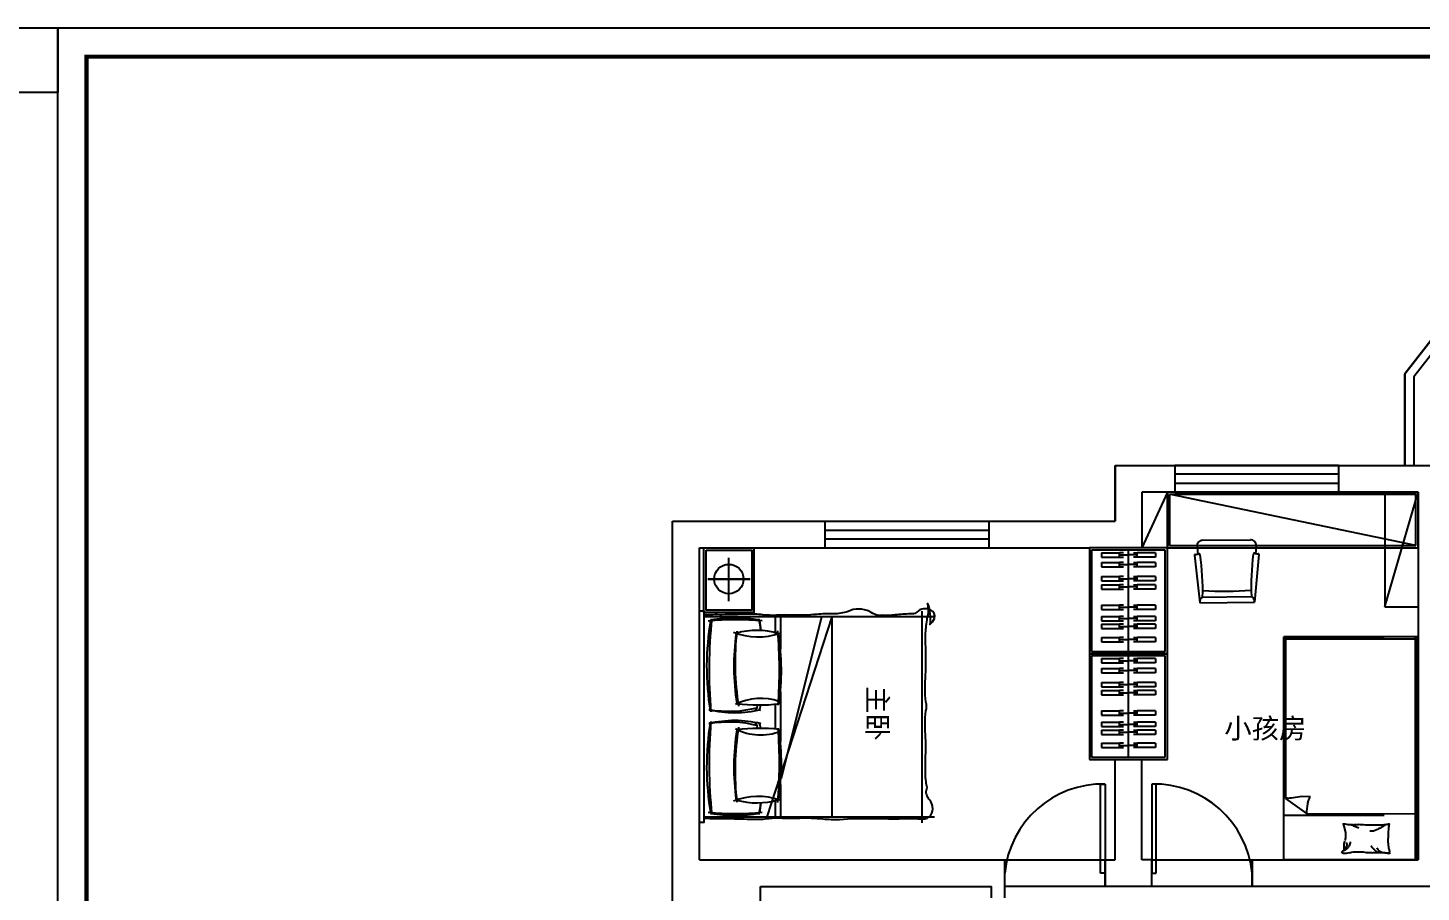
# Model space of a CAD drawing. Header units: millimetres. Extents: x 333665 to 510740, y -473522 to -395501.
# Drawn here: x 488740 to 501241, y -403259 to -395501 of the extents above; entities that cross this region are included whole.
import ezdxf

# ---------------------------------------------------------------- set-up
doc = ezdxf.new("R2010")
doc.units = ezdxf.units.MM
for name, color, linetype in [('0-01图框模板说明', 2, 'Continuous'), ('0-02图框细线', 136, 'Continuous'), ('xcvdg', 7, 'Continuous')]:
    doc.layers.add(name, color=color, linetype=linetype)
doc.styles.add('STYLE1', font='')
doc.styles.get('STYLE1').set_extended_font_data('SimSun')

# ---------------------------------------------------------------- blocks, each defined once
blk = doc.blocks.new('FVC')
at = {"layer": 'xcvdg', "color": 1, "ltscale": 100}
for p, q in [((-88497, -799587), (-88467, -799594)), ((-88467, -799594), (-88384, -799615))]:
    blk.add_line(p, q, dxfattribs=at)
for centre, radius, start, end in [((-88497, -799587), 0.917, 75.9551, 184.0829), ((-88228, -799568), 271, 184.0829, 189.4841), ((-88268, -799575), 230, 189.4841, 197.3864), ((-88259, -799758), 230, 168.4414, 182.7491), ((-88602, -799679), 120, 6.4341, 17.3864), ((-88628, -799682), 146, 348.4414, 6.4341), ((-87776, -799472), 739, 197.1982, 199.428), ((-88368, -799549), 67.7, 255.9548, 272.6649), ((-88395, -798959), 659, 272.6649, 278.0051), ((-88348, -799297), 317, 278.0051, 282.1984), ((-88094, -800469), 882, 99.6844, 102.1984), ((-88280, -799536), 140, 275.6311, 286.515), ((-88233, -799539), 91.5, 255.3149, 270), ((-88208, -799801), 204, 90, 99.6844), ((-88280, -799536), 140, 286.515, 297.3988), ((-88233, -799575), 56.2, 270, 288.7799), ((-88281, -799433), 206, 288.7799, 291.8149), ((-88280, -799536), 140, 297.3988, 315.0976), ((-88208, -800088), 492, 83.7676, 90), ((-88261, -799484), 151, 291.8149, 295.3551), ((-88219, -799573), 52.6, 295.3551, 311.4429), ((-88244, -799545), 89.9, 311.4429, 323.7359), ((-88280, -799536), 140, 315.0976, 332.7964), ((-88121, -799602), 34.2, 116.5805, 175.5998), ((-87456, -799784), 683, 172.4531, 180), ((-88131, -799583), 13.1, 11.2724, 116.5805), ((-87893, -799726), 242, 164.256, 172.4531), ((-88419, -799578), 305, 344.256, 351.5628), ((-88206, -799599), 90.4, 0, 11.2724), ((-88277, -799599), 161, 351.5628, 0), ((-88377, -799749), 114, 189.7531, 196.31), ((-89699, -799879), 1216, 2.6096, 4.6176), ((-91842, -799977), 3362, 0.9704, 2.6096), ((-87776, -799472), 739, 199.428, 201.6577), ((-87776, -799472), 739, 201.6577, 203.4844), ((-87776, -799472), 739, 203.4844, 205.3111), ((-87618, -799784), 521, 180.0031, 188.643), ((-87607, -799806), 529, 186.0867, 190.1899), ((-89644, -800040), 1164, 356.426, 359.7135), ((-94198, -800017), 5719, 359.7135, 0.9704), ((-88722, -799921), 313, 327.865, 333.5015), ((-89724, -799422), 1432, 333.5015, 335.6735), ((-88881, -799803), 507, 335.6735, 339.3257), ((-88461, -799961), 58, 339.3257, 355.9172), ((-88674, -799946), 272, 355.9172, 3.5552), ((-88295, -800128), 200, 61.6832, 66.9972), ((-88224, -799996), 49.3, 50.9651, 61.6832), ((-88335, -800132), 225, 43.8115, 50.9651), ((-88222, -800115), 99.2, 53.8234, 71.5603), ((-88455, -800247), 392, 38.3886, 43.8115), ((-88222, -800115), 99.2, 36.0864, 53.8234), ((-88208, -800052), 76.8, 27.2396, 38.3886), ((-88222, -800115), 99.2, 15.9352, 36.0864), ((-88348, -800124), 234, 20.8603, 27.2396), ((-87256, -800030), 873, 175.1982, 179.4243), ((-86635, -800036), 1494, 179.4243, 181.9079), ((-88277, -799926), 152, 2.5386, 10.1899), ((-88415, -799933), 290, 355.1982, 2.5386), ((-88411, -800185), 87.5, 163.7788, 172.8796), ((-88496, -800174), 1.32, 172.8796, 253.3022), ((-88491, -800157), 19.3, 253.3022, 279.9984), ((-88421, -800182), 76.7, 152.7159, 163.7788), ((-88530, -800126), 45.3, 332.7159, 347.131), ((-88432, -800492), 321, 93.5049, 99.9984), ((-88628, -800103), 146, 347.131, 356.426), ((-89074, -799700), 729, 324.1737, 327.865), ((-87618, -813781), 13636, 93.055, 93.5049), ((-88272, -801529), 1365, 91.6331, 93.055), ((-88292, -800842), 679, 86.6313, 91.6331), ((-88305, -801076), 913, 82.3191, 86.6313), ((-88210, -800368), 198, 77.8905, 82.3191), ((-88117, -799933), 246, 257.8905, 261.8665), ((-88147, -800145), 32.8, 261.8665, 291.421), ((-88129, -800190), 15.6, 68.0096, 111.421), ((-87308, -800059), 821, 181.9079, 185.2592), ((-88222, -800115), 99.2, 355.7841, 15.9352), ((-88072, -800129), 53.9, 185.2592, 210.6513), ((-88125, -800179), 4.28, 348.1069, 68.0096), ((-88118, -800180), 2.32, 168.1069, 289.564), ((-88143, -800171), 28.9, 355.6975, 30.6513), ((-88119, -800179), 3.42, 289.564, 338.2117), ((-88139, -800171), 25.1, 338.2117, 355.6975)]:
    blk.add_arc(centre, radius, start, end, dxfattribs=at)

msp = doc.modelspace()

# ---------------------------------------------------------------- linework, layer by layer
at = {"color": 250, "lineweight": -3}
for p, q in [((501497.4, -398088.6), (501094.8, -398606.3)), ((501094.8, -398606.3), (501497.4, -398088.6)), ((501536.5, -398168.6), (501174.8, -398633.7)), ((501094.8, -398606.3), (501094.8, -399428.6)), ((501094.8, -399428.6), (501094.8, -398606.3)), ((501174.8, -398633.7), (501174.8, -399428.6)), ((498494.8, -399428.6), (499029.8, -399428.6)), ((498494.8, -399428.6), (498494.8, -399928.6)), ((498494.8, -399928.6), (498494.8, -399428.6)), ((498494.8, -399428.6), (501094.8, -399428.6)), ((499029.8, -399428.6), (499029.8, -399668.6)), ((500499.8, -399428.6), (499029.8, -399428.6)), ((500499.8, -399508.6), (499029.8, -399508.6)), ((500499.8, -399428.6), (500499.8, -399668.6)), ((500499.8, -399428.6), (501094.8, -399428.6)), ((501094.8, -399428.6), (501679.8, -399428.6)), ((499029.8, -399588.6), (500499.8, -399588.6)), ((499029.8, -399668.6), (498734.8, -399668.6)), ((498734.8, -399668.6), (498734.8, -400168.6)), ((498964.8, -399668.6), (498734.8, -400168.6)), ((498964.8, -400168.6), (498964.8, -399668.6)), ((501214.8, -399668.6), (498964.8, -399668.6)), ((498964.8, -399668.6), (498964.8, -400168.6)), ((501194.8, -399688.6), (498984.8, -399688.6)), ((498984.8, -399688.6), (498984.8, -400148.6)), ((501194.8, -400148.6), (498994.8, -399688.6)), ((499029.8, -399668.6), (500499.8, -399668.6)), ((500499.8, -399668.6), (501214.8, -399668.6)), ((500914.8, -399668.6), (500914.8, -400698.6)), ((500914.8, -400698.6), (501214.8, -399668.6)), ((501194.8, -400148.6), (501194.8, -399688.6)), ((501214.8, -399668.6), (501214.8, -402968.6)), ((501214.8, -400168.6), (501214.8, -399668.6)), ((494524.8, -406888.6), (494524.8, -399928.6)), ((494524.8, -399928.6), (495894.8, -399928.6)), ((494524.8, -406888.6), (494524.8, -399928.6)), ((494524.8, -399928.6), (498494.8, -399928.6)), ((495894.8, -400168.6), (495894.8, -399928.6)), ((495894.8, -399928.6), (497364.8, -399928.6)), ((495894.8, -400008.6), (497364.8, -400008.6)), ((497364.8, -400168.6), (497364.8, -399928.6)), ((497364.8, -399928.6), (498494.8, -399928.6)), ((495894.8, -400088.6), (497364.8, -400088.6)), ((498984.8, -400148.6), (501194.8, -400148.6)), ((499230.3, -400155.9), (499234.5, -400197.7)), ((499230.3, -400155.9), (499234.5, -400197.7)), ((499279.6, -400100.9), (499710, -400096.4)), ((499279.6, -400100.9), (499710, -400096.4)), ((499760.3, -400150.3), (499757, -400192.2)), ((499760.3, -400150.3), (499757, -400192.2)), ((494764.8, -400168.6), (495894.8, -400168.6)), ((494764.8, -402968.6), (494764.8, -400168.6)), ((495029.8, -400647.9), (495029.8, -400257.9)), ((495894.8, -400168.6), (497364.8, -400168.6)), ((497364.8, -400168.6), (498264.8, -400168.6)), ((498264.8, -400168.6), (498264.8, -402068.6)), ((498964.8, -400168.6), (498264.8, -400168.6)), ((498964.8, -400168.6), (498264.8, -400168.6)), ((498264.8, -400168.6), (498264.8, -401118.6)), ((498944.8, -400188.6), (498284.8, -400188.6)), ((498284.8, -400188.6), (498284.8, -401098.6)), ((498373, -400212.1), (498373, -400251)), ((498373, -400212.1), (498535.8, -400212.1)), ((498373, -400251), (498535.8, -400251)), ((498535.8, -400251), (498535.8, -400212.1)), ((498569.5, -400212.1), (498535.8, -400212.1)), ((498535.8, -400231.6), (498614.8, -400231.6)), ((498535.8, -400251), (498569.5, -400251)), ((498614.8, -401098.6), (498614.8, -400188.6)), ((498693.8, -400231.6), (498614.8, -400231.6)), ((498660.1, -400212.1), (498693.8, -400212.1)), ((498693.8, -400251), (498660.1, -400251)), ((498693.8, -400251), (498693.8, -400212.1)), ((498856.5, -400212.1), (498693.8, -400212.1)), ((498856.5, -400251), (498693.8, -400251)), ((498856.5, -400212.1), (498856.5, -400251)), ((498944.8, -401098.6), (498944.8, -400188.6)), ((498964.8, -402068.6), (498964.8, -400168.6)), ((498964.8, -400168.6), (501214.8, -400168.6)), ((498964.8, -401118.6), (498964.8, -400168.6)), ((499207.9, -400233.1), (499255.6, -400661.2)), ((499207.9, -400233.1), (499255.6, -400661.2)), ((499234.5, -400197.7), (499237.2, -400224.3)), ((499234.5, -400197.7), (499237.2, -400224.3)), ((499784.4, -400227.1), (499745.6, -400656)), ((499784.4, -400227.1), (499745.6, -400656)), ((499757, -400192.2), (499754.9, -400218.9)), ((499757, -400192.2), (499754.9, -400218.9)), ((498373, -400299.9), (498373, -400338.8)), ((498373, -400299.9), (498535.8, -400299.9)), ((498373, -400338.8), (498535.8, -400338.8)), ((498535.8, -400338.8), (498535.8, -400299.9)), ((498569.5, -400299.9), (498535.8, -400299.9)), ((498535.8, -400319.4), (498614.8, -400319.4)), ((498535.8, -400338.8), (498569.5, -400338.8)), ((498693.8, -400319.4), (498614.8, -400319.4)), ((498660.1, -400299.9), (498693.8, -400299.9)), ((498693.8, -400338.8), (498660.1, -400338.8)), ((498693.8, -400338.8), (498693.8, -400299.9)), ((498856.5, -400299.9), (498693.8, -400299.9)), ((498856.5, -400338.8), (498693.8, -400338.8)), ((498856.5, -400299.9), (498856.5, -400338.8)), ((495219.8, -400448.6), (494839.8, -400448.6)), ((494839.8, -400448.6), (495219.8, -400448.6)), ((498373, -400425.9), (498373, -400464.8)), ((498373, -400425.9), (498535.8, -400425.9)), ((498373, -400464.8), (498535.8, -400464.8)), ((498373, -400500.1), (498373, -400539)), ((498373, -400500.1), (498535.8, -400500.1)), ((498535.8, -400464.8), (498535.8, -400425.9)), ((498569.5, -400425.9), (498535.8, -400425.9)), ((498535.8, -400445.4), (498614.8, -400445.4)), ((498535.8, -400464.8), (498569.5, -400464.8)), ((498535.8, -400539), (498535.8, -400500.1)), ((498569.5, -400500.1), (498535.8, -400500.1)), ((498535.8, -400519.5), (498614.8, -400519.5)), ((498693.8, -400445.4), (498614.8, -400445.4)), ((498693.8, -400519.5), (498614.8, -400519.5)), ((498660.1, -400425.9), (498693.8, -400425.9)), ((498693.8, -400464.8), (498660.1, -400464.8)), ((498660.1, -400500.1), (498693.8, -400500.1)), ((498693.8, -400464.8), (498693.8, -400425.9)), ((498856.5, -400425.9), (498693.8, -400425.9)), ((498856.5, -400464.8), (498693.8, -400464.8)), ((498693.8, -400539), (498693.8, -400500.1)), ((498856.5, -400500.1), (498693.8, -400500.1)), ((498856.5, -400425.9), (498856.5, -400464.8)), ((498856.5, -400500.1), (498856.5, -400539)), ((498373, -400539), (498535.8, -400539)), ((498535.8, -400539), (498569.5, -400539)), ((498693.8, -400539), (498660.1, -400539)), ((498856.5, -400539), (498693.8, -400539)), ((499255.6, -400661.2), (499745.6, -400656)), ((499255.6, -400661.2), (499745.6, -400656)), ((499280.8, -400610.9), (499719.4, -400606.3)), ((499280.8, -400610.9), (499719.4, -400606.3)), ((494804.8, -400783.5), (496874.9, -400783.5)), ((495373.3, -402583.5), (495956.4, -400786.3)), ((495444.4, -400783.5), (495444.4, -400930.3)), ((495495.2, -401073.4), (495495.2, -400783.5)), ((495501, -402236.3), (495863.7, -400783.5)), ((495956.4, -402583.5), (495956.4, -400783.5)), ((496764.8, -402637.3), (496764.8, -400736.8)), ((498373, -400682.4), (498373, -400721.3)), ((498373, -400682.4), (498535.8, -400682.4)), ((498373, -400721.3), (498535.8, -400721.3)), ((498373, -400784.3), (498373, -400823.2)), ((498373, -400784.3), (498535.8, -400784.3)), ((498535.8, -400721.3), (498535.8, -400682.4)), ((498569.5, -400682.4), (498535.8, -400682.4)), ((498535.8, -400701.9), (498614.8, -400701.9)), ((498535.8, -400721.3), (498569.5, -400721.3)), ((498535.8, -400823.2), (498535.8, -400784.3)), ((498569.5, -400784.3), (498535.8, -400784.3)), ((498693.8, -400701.9), (498614.8, -400701.9)), ((498660.1, -400682.4), (498693.8, -400682.4)), ((498693.8, -400721.3), (498660.1, -400721.3)), ((498660.1, -400784.3), (498693.8, -400784.3)), ((498693.8, -400721.3), (498693.8, -400682.4)), ((498856.5, -400682.4), (498693.8, -400682.4)), ((498856.5, -400721.3), (498693.8, -400721.3)), ((498693.8, -400823.2), (498693.8, -400784.3)), ((498856.5, -400784.3), (498693.8, -400784.3)), ((498856.5, -400682.4), (498856.5, -400721.3)), ((498856.5, -400784.3), (498856.5, -400823.2)), ((500914.8, -400698.6), (501214.8, -400698.6)), ((498373, -400823.2), (498535.8, -400823.2)), ((498373, -400853.7), (498373, -400892.6)), ((498373, -400853.7), (498535.8, -400853.7)), ((498373, -400892.6), (498535.8, -400892.6)), ((498535.8, -400803.8), (498614.8, -400803.8)), ((498535.8, -400823.2), (498569.5, -400823.2)), ((498535.8, -400892.6), (498535.8, -400853.7)), ((498569.5, -400853.7), (498535.8, -400853.7)), ((498535.8, -400873.1), (498614.8, -400873.1)), ((498535.8, -400892.6), (498569.5, -400892.6)), ((498693.8, -400803.8), (498614.8, -400803.8)), ((498693.8, -400873.1), (498614.8, -400873.1)), ((498693.8, -400823.2), (498660.1, -400823.2)), ((498660.1, -400853.7), (498693.8, -400853.7)), ((498693.8, -400892.6), (498660.1, -400892.6)), ((498856.5, -400823.2), (498693.8, -400823.2)), ((498693.8, -400892.6), (498693.8, -400853.7)), ((498856.5, -400853.7), (498693.8, -400853.7)), ((498856.5, -400892.6), (498693.8, -400892.6)), ((498856.5, -400853.7), (498856.5, -400892.6)), ((498373, -400972.9), (498373, -401011.8)), ((498373, -400972.9), (498535.8, -400972.9)), ((498373, -401011.8), (498535.8, -401011.8)), ((498535.8, -401011.8), (498535.8, -400972.9)), ((498569.5, -400972.9), (498535.8, -400972.9)), ((498535.8, -400992.3), (498614.8, -400992.3)), ((498535.8, -401011.8), (498569.5, -401011.8)), ((498693.8, -400992.3), (498614.8, -400992.3)), ((498660.1, -400972.9), (498693.8, -400972.9)), ((498693.8, -401011.8), (498660.1, -401011.8)), ((498693.8, -401011.8), (498693.8, -400972.9)), ((498856.5, -400972.9), (498693.8, -400972.9)), ((498856.5, -401011.8), (498693.8, -401011.8)), ((498856.5, -400972.9), (498856.5, -401011.8)), ((500009.8, -400968.6), (500909.8, -400968.6)), ((500009.8, -402968.6), (500009.8, -400968.6)), ((498264.8, -401118.6), (498964.8, -401118.6)), ((498264.8, -401118.6), (498964.8, -401118.6)), ((498964.8, -401118.6), (498264.8, -401118.6)), ((498264.8, -401118.6), (498264.8, -402068.6)), ((498284.8, -401098.6), (498944.8, -401098.6)), ((498944.8, -401138.6), (498284.8, -401138.6)), ((498284.8, -401138.6), (498284.8, -402048.6)), ((498614.8, -402048.6), (498614.8, -401138.6)), ((498944.8, -402048.6), (498944.8, -401138.6)), ((498964.8, -402068.6), (498964.8, -401118.6)), ((498373, -401162.1), (498373, -401201)), ((498373, -401162.1), (498535.8, -401162.1)), ((498373, -401201), (498535.8, -401201)), ((498373, -401249.9), (498373, -401288.8)), ((498373, -401249.9), (498535.8, -401249.9)), ((498535.8, -401201), (498535.8, -401162.1)), ((498569.5, -401162.1), (498535.8, -401162.1)), ((498535.8, -401181.6), (498614.8, -401181.6)), ((498535.8, -401201), (498569.5, -401201)), ((498535.8, -401288.8), (498535.8, -401249.9)), ((498569.5, -401249.9), (498535.8, -401249.9)), ((498535.8, -401269.4), (498614.8, -401269.4)), ((498693.8, -401181.6), (498614.8, -401181.6)), ((498693.8, -401269.4), (498614.8, -401269.4)), ((498660.1, -401162.1), (498693.8, -401162.1)), ((498693.8, -401201), (498660.1, -401201)), ((498660.1, -401249.9), (498693.8, -401249.9)), ((498693.8, -401201), (498693.8, -401162.1)), ((498856.5, -401162.1), (498693.8, -401162.1)), ((498856.5, -401201), (498693.8, -401201)), ((498693.8, -401288.8), (498693.8, -401249.9)), ((498856.5, -401249.9), (498693.8, -401249.9)), ((498856.5, -401162.1), (498856.5, -401201)), ((498856.5, -401249.9), (498856.5, -401288.8)), ((498373, -401288.8), (498535.8, -401288.8)), ((498373, -401375.9), (498373, -401414.8)), ((498373, -401375.9), (498535.8, -401375.9)), ((498535.8, -401288.8), (498569.5, -401288.8)), ((498535.8, -401414.8), (498535.8, -401375.9)), ((498569.5, -401375.9), (498535.8, -401375.9)), ((498535.8, -401395.4), (498614.8, -401395.4)), ((498693.8, -401395.4), (498614.8, -401395.4)), ((498693.8, -401288.8), (498660.1, -401288.8)), ((498660.1, -401375.9), (498693.8, -401375.9)), ((498856.5, -401288.8), (498693.8, -401288.8)), ((498693.8, -401414.8), (498693.8, -401375.9)), ((498856.5, -401375.9), (498693.8, -401375.9)), ((498856.5, -401375.9), (498856.5, -401414.8)), ((500009.8, -401370.9), (500009.8, -401567.2)), ((495495.2, -401906.9), (495495.2, -401460.1)), ((498373, -401414.8), (498535.8, -401414.8)), ((498373, -401450.1), (498373, -401489)), ((498373, -401450.1), (498535.8, -401450.1)), ((498373, -401489), (498535.8, -401489)), ((498535.8, -401414.8), (498569.5, -401414.8)), ((498535.8, -401489), (498535.8, -401450.1)), ((498569.5, -401450.1), (498535.8, -401450.1)), ((498535.8, -401469.5), (498614.8, -401469.5)), ((498535.8, -401489), (498569.5, -401489)), ((498693.8, -401469.5), (498614.8, -401469.5)), ((498693.8, -401414.8), (498660.1, -401414.8)), ((498660.1, -401450.1), (498693.8, -401450.1)), ((498693.8, -401489), (498660.1, -401489)), ((498856.5, -401414.8), (498693.8, -401414.8)), ((498693.8, -401489), (498693.8, -401450.1)), ((498856.5, -401450.1), (498693.8, -401450.1)), ((498856.5, -401489), (498693.8, -401489)), ((498856.5, -401450.1), (498856.5, -401489)), ((495444.4, -401571.7), (495444.4, -401795.3)), ((498373, -401632.4), (498373, -401671.3)), ((498373, -401632.4), (498535.8, -401632.4)), ((498535.8, -401671.3), (498535.8, -401632.4)), ((498569.5, -401632.4), (498535.8, -401632.4)), ((498535.8, -401651.9), (498614.8, -401651.9)), ((498693.8, -401651.9), (498614.8, -401651.9)), ((498660.1, -401632.4), (498693.8, -401632.4)), ((498693.8, -401671.3), (498693.8, -401632.4)), ((498856.5, -401632.4), (498693.8, -401632.4)), ((498856.5, -401632.4), (498856.5, -401671.3)), ((498373, -401671.3), (498535.8, -401671.3)), ((498373, -401734.3), (498373, -401773.2)), ((498373, -401734.3), (498535.8, -401734.3)), ((498373, -401773.2), (498535.8, -401773.2)), ((498535.8, -401671.3), (498569.5, -401671.3)), ((498535.8, -401773.2), (498535.8, -401734.3)), ((498569.5, -401734.3), (498535.8, -401734.3)), ((498535.8, -401753.8), (498614.8, -401753.8)), ((498535.8, -401773.2), (498569.5, -401773.2)), ((498693.8, -401753.8), (498614.8, -401753.8)), ((498693.8, -401671.3), (498660.1, -401671.3)), ((498660.1, -401734.3), (498693.8, -401734.3)), ((498693.8, -401773.2), (498660.1, -401773.2)), ((498856.5, -401671.3), (498693.8, -401671.3)), ((498693.8, -401773.2), (498693.8, -401734.3)), ((498856.5, -401734.3), (498693.8, -401734.3)), ((498856.5, -401773.2), (498693.8, -401773.2)), ((498856.5, -401734.3), (498856.5, -401773.2)), ((498373, -401803.7), (498373, -401842.6)), ((498373, -401803.7), (498535.8, -401803.7)), ((498373, -401842.6), (498535.8, -401842.6)), ((498535.8, -401842.6), (498535.8, -401803.7)), ((498569.5, -401803.7), (498535.8, -401803.7)), ((498535.8, -401823.1), (498614.8, -401823.1)), ((498535.8, -401842.6), (498569.5, -401842.6)), ((498693.8, -401823.1), (498614.8, -401823.1)), ((498660.1, -401803.7), (498693.8, -401803.7)), ((498693.8, -401842.6), (498660.1, -401842.6)), ((498693.8, -401842.6), (498693.8, -401803.7)), ((498856.5, -401803.7), (498693.8, -401803.7)), ((498856.5, -401842.6), (498693.8, -401842.6)), ((498856.5, -401803.7), (498856.5, -401842.6)), ((498373, -401922.9), (498373, -401961.8)), ((498373, -401922.9), (498535.8, -401922.9)), ((498373, -401961.8), (498535.8, -401961.8)), ((498535.8, -401961.8), (498535.8, -401922.9)), ((498569.5, -401922.9), (498535.8, -401922.9)), ((498535.8, -401942.3), (498614.8, -401942.3)), ((498535.8, -401961.8), (498569.5, -401961.8)), ((498693.8, -401942.3), (498614.8, -401942.3)), ((498660.1, -401922.9), (498693.8, -401922.9)), ((498693.8, -401961.8), (498660.1, -401961.8)), ((498693.8, -401961.8), (498693.8, -401922.9)), ((498856.5, -401922.9), (498693.8, -401922.9)), ((498856.5, -401961.8), (498693.8, -401961.8)), ((498856.5, -401922.9), (498856.5, -401961.8)), ((498264.8, -402068.6), (498964.8, -402068.6)), ((498264.8, -402068.6), (498964.8, -402068.6)), ((498284.8, -402048.6), (498944.8, -402048.6)), ((498494.8, -402968.6), (498494.8, -402068.6)), ((498734.8, -402968.6), (498734.8, -402068.6)), ((495495.2, -402583.5), (495495.2, -402293.7)), ((498364.8, -403088.6), (498364.8, -402288.6)), ((498364.8, -402288.6), (498404.8, -402288.6)), ((498404.8, -402288.6), (498404.8, -403088.6)), ((498864.8, -402288.6), (498824.8, -402288.6)), ((498824.8, -402288.6), (498824.8, -403088.6)), ((498864.8, -403088.6), (498864.8, -402288.6)), ((500076.7, -402412.2), (500172.1, -402398.6)), ((500172.1, -402398.6), (500244.7, -402400.3)), ((495444.4, -402436.7), (495444.4, -402583.5)), ((500024.8, -402416.7), (500211.3, -402553.6)), ((501209.8, -402968.6), (501209.8, -402518.6)), ((494804.8, -402583.5), (496874.9, -402583.5)), ((500009.8, -402568.6), (500909.8, -402568.6)), ((494764.8, -402968.6), (497504.8, -402968.6)), ((497504.8, -403208.6), (497504.8, -402968.6)), ((497504.8, -403208.6), (497504.8, -402968.6)), ((497504.8, -402968.6), (498404.8, -402968.6)), ((498404.8, -403208.6), (498404.8, -402968.6)), ((498404.8, -402968.6), (498494.8, -402968.6)), ((498404.8, -402968.6), (498404.8, -403208.6)), ((498824.8, -402968.6), (498734.8, -402968.6)), ((498824.8, -403208.6), (498824.8, -402968.6)), ((498824.8, -402968.6), (499724.8, -402968.6)), ((498824.8, -403208.6), (498824.8, -402968.6)), ((499724.8, -403208.6), (499724.8, -402968.6)), ((499724.8, -402968.6), (501214.8, -402968.6)), ((499724.8, -402968.6), (499724.8, -403208.6)), ((501209.8, -402968.6), (500009.8, -402968.6)), ((498404.8, -403088.6), (498364.8, -403088.6)), ((498824.8, -403088.6), (498864.8, -403088.6)), ((495314.8, -403538.6), (495314.8, -403208.6)), ((495314.8, -403208.6), (497384.8, -403208.6)), ((497384.8, -403308.6), (497384.8, -403208.6)), ((498404.8, -403208.6), (497504.8, -403208.6)), ((497504.8, -403308.6), (497504.8, -403208.6)), ((498824.8, -403208.6), (498404.8, -403208.6)), ((499724.8, -403208.6), (498824.8, -403208.6)), ((501334.8, -403208.6), (499724.8, -403208.6))]:
    msp.add_line(p, q, dxfattribs=at)
at = {"color": 1, "lineweight": -3}
msp.add_lwpolyline([(488472.1, -395501.4), (489008, -395501.4), (489008, -396082.2), (488472.1, -396082.2)], close=True, dxfattribs=at)
at = {"color": 250, "lineweight": -3}
for points in [[(494804.8, -400168.6), (495254.8, -400168.6), (495254.8, -400748.6), (494804.8, -400748.6)], [(494824.8, -400188.6), (495234.8, -400188.6), (495234.8, -400728.6), (494824.8, -400728.6)]]:
    msp.add_lwpolyline(points, close=True, dxfattribs=at)
for points in [[(494764.8, -400733.5), (494804.8, -400733.5), (494804.8, -402633.5), (494764.8, -402633.5), (494764.8, -400733.5), (494804.8, -400733.5)], [(501209.8, -402968.6), (501209.8, -400968.6), (500009.8, -400968.6)], [(501189.8, -402968.6), (501189.8, -400988.6), (500009.8, -400988.6)], [(500211.3, -402553.6), (501189.8, -402555.6), (501189.8, -400968.6), (500024.8, -400968.6), (500024.8, -402416.7)], [(500009.8, -402568.6), (500909.8, -402568.6)]]:
    msp.add_lwpolyline(points, dxfattribs=at)
for points in [[(496307.3, -402597.9, -0.0115012), (496442.9, -402599, 0.0278868), (496596.7, -402597.6, -0.0116449), (496768.5, -402601.6, 0.522577), (496855.8, -402490.6, 0.1440207), (496832, -402432.5, -0.1732386), (496813.5, -402399.3, -0.1674813), (496808.2, -402391.2, -0.1594928), (496801.7, -402343.5, 0.2760263), (496801.6, -402297, 0.0589453), (496795.4, -402233.2, -0.0196753), (496797.3, -401974.3, 0.0236279), (496795.3, -401874.3, -0.0558967), (496797.7, -401632.2, 0.0535275), (496804.5, -401591.7, 0.0535275), (496797.7, -401551.2, -0.0558967), (496795.3, -401309.1, 0.0099468), (496797.3, -401071.5, -0.0369473), (496795.4, -400933.7, -0.0364418), (496810.5, -400798.7, 0.141351), (496813, -400667.9, -0.1193462), (496833.3, -400855.4, 0.1238915), (496874.7, -400802.1, 0.3758903), (496841.5, -400727.9, 0.3294465), (496716.6, -400744.8, -0.2111337), (496675.6, -400761.7, 0.0248882), (496538.7, -400768.5, -0.0621902), (496411.4, -400773.2, -0.2182332), (496295.3, -400740.5, 0.123513), (496195.4, -400719.2, 0.129887), (496099.5, -400739.9, -0.0950634), (495967.1, -400759.7, 0.0164979), (495817, -400765.3, -0.0394122), (495611.1, -400773.1, 0.0255083), (495456.8, -400773.1, -0.0384575), (495333.1, -400770.5, 0.0589577), (495196.1, -400763.9, 0.0026702), (494967.6, -400768.6, 0.0138483), (494804.8, -400770.3, 0.0112918)], [(494804.8, -402594.1, 0.0185671), (495023, -402598.4, 0.0026702), (495251.5, -402603.2, 0.0589577), (495388.6, -402596.5, -0.0384575), (495512.3, -402594, 0.0255083), (495666.5, -402594, -0.0394122), (495872.5, -402601.7, 0.0164979), (496022.5, -402607.3)], [(496022.5, -402607.3, -0.0375524), (496307.3, -402597.9)]]:
    msp.add_lwpolyline(points, format="xyb", dxfattribs=at)
msp.add_circle((495029.8, -400448.6), 131.9, dxfattribs=at)
for centre, radius, start, end in [((499280.1, -400150.9), 50, 90.60026, 185.70242), ((499280.1, -400150.9), 50, 90.60026, 185.70242), ((499710.5, -400146.4), 50, 355.49809, 90.60026), ((499710.5, -400146.4), 50, 355.49809, 90.60026), ((499212.9, -400232.6), 5, 89.97511, 185.70242), ((499212.9, -400232.6), 5, 89.97511, 185.70242), ((499212.9, -400138.7), 89, 269.97511, 290.45307), ((499212.9, -400138.7), 89, 269.97511, 290.45307), ((499247.5, -400231.4), 10, 7.99595, 110.45307), ((499247.5, -400231.4), 10, 7.99595, 110.45307), ((497189.5, -400548), 2092.2, 358.27806, 8.74312), ((497189.5, -400548), 2092.2, 358.27806, 8.74312), ((501808.9, -400499.6), 2092.2, 172.45739, 182.92245), ((501808.9, -400499.6), 2092.2, 172.45739, 182.92245), ((499744.8, -400226.2), 10, 70.74744, 173.20456), ((499744.8, -400226.2), 10, 70.74744, 173.20456), ((499777.4, -400132.7), 89, 250.74744, 271.2254), ((499777.4, -400132.7), 89, 250.74744, 271.2254), ((499779.4, -400226.7), 5, 355.49809, 91.2254), ((499779.4, -400226.7), 5, 355.49809, 91.2254), ((499301.4, -400652.6), 46.5, 116.29724, 190.57845), ((499301.4, -400652.6), 46.5, 116.29724, 190.57845), ((499477.8, -398117.8), 2441, 265.41144, 275.61172), ((499477.8, -398117.8), 2441, 265.41144, 275.61172), ((499699.7, -400648.5), 46.5, 350.62206, 64.90327), ((499699.7, -400648.5), 46.5, 350.62206, 64.90327), ((497326.2, -401234.8), 2495.8, 170.32943, 189.20421), ((495098.2, -403444.9), 2630.3, 84.96355, 95.51745), ((499578.6, -401267.8), 4725.6, 174.37345, 184.51136), ((495077.7, -402035.3), 1238, 79.36162, 99.85155), ((495279.1, -401571.3), 661.9, 72.85913, 106.07365), ((494234.2, -401026.1), 1088.8, 6.09717, 11.63391), ((493971.3, -401079.9), 1360.3, 7.14598, 11.07658), ((495292.4, -400395), 573.1, 247.46258, 289.88393), ((497095.3, -401230), 2021, 171.61444, 189.5593), ((497502.5, -401199.3), 2417.1, 173.27098, 189.27803), ((491532.9, -401264.2), 3950.9, 355.41614, 5.10648), ((493429.5, -401271), 2071.5, 351.75939, 9.22924), ((495315.3, -402000.4), 481.3, 69.60253, 118.07993), ((495081.9, -400629.5), 1018.5, 256.76262, 283.379), ((495029.8, -400542.9), 1091.3, 260.47988, 283.86928), ((495300.2, -400073.5), 1505.1, 262.44671, 276.84862), ((494628.8, -401361), 695.2, 337.03243, 341.76163), ((494468.6, -401417.3), 863.1, 345.67944, 349.23287), ((497326.2, -402132.3), 2495.8, 170.79579, 189.67057), ((495081.9, -402737.5), 1018.5, 76.621, 103.23738), ((495029.8, -402824.1), 1091.3, 76.13072, 99.52012), ((499578.6, -402099.2), 4725.6, 175.48864, 185.62655), ((497502.5, -402167.7), 2417.1, 170.72197, 186.72902), ((494628.8, -402006), 695.2, 18.23837, 22.96757), ((494468.6, -401949.7), 863.1, 10.76713, 14.32056), ((497095.3, -402137.1), 2021, 170.4407, 188.38556), ((495315.3, -401366.6), 481.3, 241.92007, 291.95242), ((495300.2, -403293.5), 1505.1, 83.15138, 97.55329), ((491532.9, -402102.9), 3950.9, 354.89352, 4.58386), ((493429.5, -402096), 2071.5, 350.77076, 8.24061), ((495292.4, -402972), 573.1, 70.11607, 112.53742), ((498384.8, -403172.4), 884, 88.70357, 174.56351), ((498844.8, -403172.4), 884, 5.43649, 91.29643), ((500588.5, -402569.7), 383.3, 153.78283, 160.05221), ((495279.1, -401795.8), 661.9, 253.92635, 287.14087), ((494234.2, -402341), 1088.8, 348.36609, 353.90283), ((493971.3, -402287.1), 1360.3, 348.92342, 352.85402), ((500051.2, -402233.9), 180.1, 261.55834, 278.13558), ((500785.2, -402571.6), 574.1, 169.40554, 178.21128), ((500390.3, -402497.7), 172.4, 160.05221, 169.40554), ((495098.2, -399922.1), 2630.3, 264.48255, 275.03645), ((495077.7, -401331.7), 1238, 260.14845, 280.63838)]:
    msp.add_arc(centre, radius, start, end, dxfattribs=at)
at = {"layer": '0-01图框模板说明', "color": 2, "const_width": 37.5}
msp.add_lwpolyline([(510481.7, -395760.2), (510481.7, -410610.7), (489266.7, -410610.7), (489266.7, -395760.2)], close=True, dxfattribs=at)
at = {"layer": '0-02图框细线'}
msp.add_lwpolyline([(510740.4, -395501.4), (510740.4, -410869.4), (489008, -410869.4), (489008, -395501.4)], close=True, dxfattribs=at)

# ---------------------------------------------------------------- block references
at = {"color": 250, "lineweight": -3, "extrusion": (0, 0, -1), "xscale": 0.6999999999534339, "yscale": 0.6999999999534339, "zscale": -0.7, "rotation": 270}
msp.add_blockref('FVC', (59168.1, -464593.3), dxfattribs=at)

# ---------------------------------------------------------------- texts
at = {"color": 250, "lineweight": -3, "style": 'STYLE1'}
msp.add_text('小孩房', height=180, dxfattribs=at).set_placement((499474.8, -401878.6))
at = {"color": 250, "lineweight": -3, "insert": (496453.7, -401409), "char_height": 180, "width": 4338.102, "attachment_point": 1, "rotation": 270, "style": 'STYLE1'}
msp.add_mtext('{\\C2;主卧}', dxfattribs=at)

doc.saveas('drawing.dxf')
